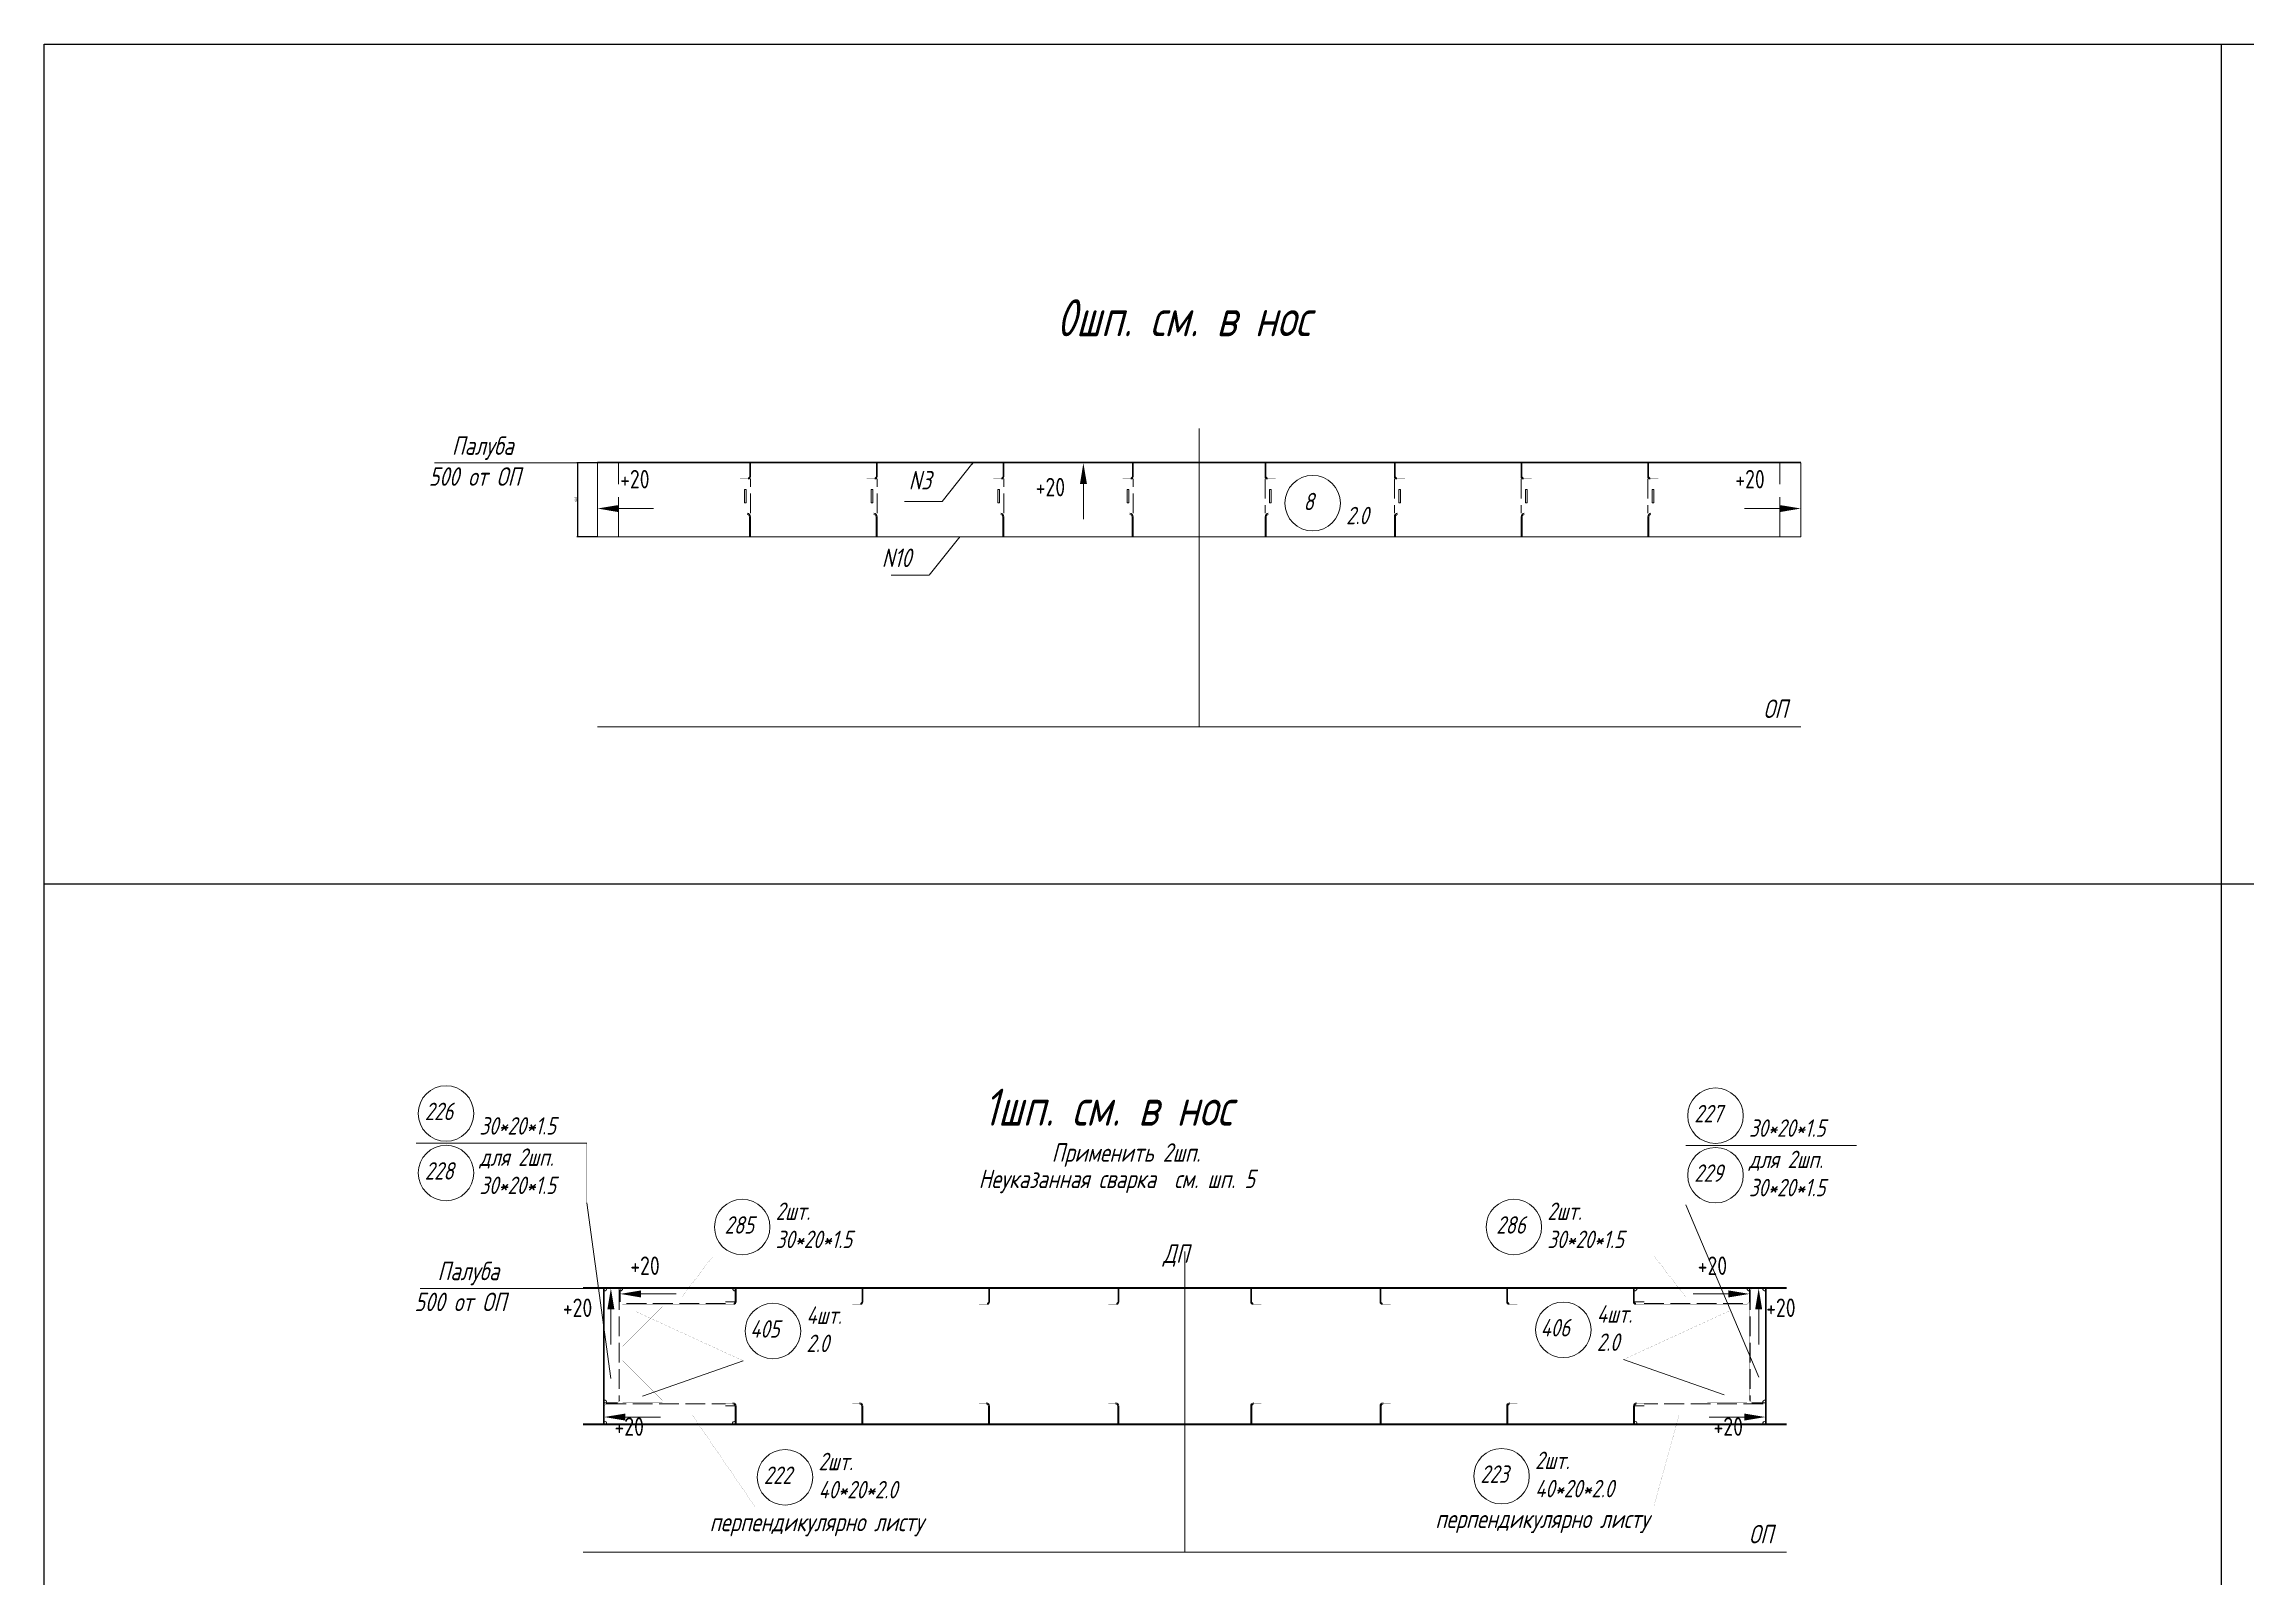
# Model space of a CAD drawing. Header units: millimetres. Extents: x 77380 to 135900, y -26587 to 17301.
# Drawn here: x 94137 to 98312, y -9092 to -6184 of the extents above; entities that cross this region are included whole.
import ezdxf

# ---------------------------------------------------------------- set-up
doc = ezdxf.new("R2010")
doc.units = ezdxf.units.MM
for name, pattern in [('K5LT32768', [0]), ('K5LT32769', [50, 37.5, -12.5]), ('K5LT32770', [0]), ('K5LT32772', [0]), ('K5LT32774', [850.2, 600, -125, 0.2, -125]), ('K5LT32780', [0]), ('K5LT32782', [50, 37.5, -12.5]), ('K5LT32783', [100, 75, -25]), ('K5LT32787', [100, 75, -25]), ('K5LT32794', [0]), ('K5LT32831', [0]), ('K5LT32835', [0]), ('K5LT_THIN', [0])]:
    doc.linetypes.add(name, pattern=pattern)
doc.layers.add('РАЗМЕРЫ', color=3, linetype='Continuous', lineweight=25)
doc.styles.add('KDIMTEXTSTYLE', font='GOST_AU.SHX', dxfattribs={"width": 0.96, "oblique": 15, "height": 5})
doc.styles.add('KTEXTSTYLE', font='GOST_AU.SHX', dxfattribs={"width": 0.96, "height": 5})
doc.dimstyles.new('KDIMSTYLE (1.00)', dxfattribs={"dimtxt": 5, "dimasz": 1, "dimexe": 2, "dimexo": 0, "dimgap": 1, "dimtad": 1, "dimtxsty": 'KDIMTEXTSTYLE', "dimsah": 1, "dimcen": 0, "dimdle": 1, "dimadec": 0, "dimazin": 0, "dimtfac": 0.667, "dimtmove": 0, "dimatfit": 3, "dimfxl": 1, "dimtvp": 1, "dimtolj": 1, "dimtzin": 0, "dimarcsym": 0})

# ---------------------------------------------------------------- blocks, each defined once
blk = doc.blocks.new('U61')
blk.add_hatch(color=7).paths.add_polyline_path([(116080.3, 16154), (116080.3, 16167.3), (116040.3, 16160.7)])
at = {"color": 7, "linetype": 'K5LT32831', "lineweight": 9}
blk.add_line((116080.3, 16160.7), (116146.8, 16160.7), dxfattribs=at)
blk = doc.blocks.new('U62')
blk.add_hatch(color=7).paths.add_polyline_path([(118280.3, 16154), (118280.3, 16167.3), (118320.3, 16160.7)])
at = {"color": 7, "linetype": 'K5LT32831', "lineweight": 9}
blk.add_line((118280.3, 16160.7), (118213.7, 16160.7), dxfattribs=at)
blk = doc.blocks.new('U63')
blk.add_hatch(color=7).paths.add_polyline_path([(116967.7, 16207), (116954.4, 16207), (116961, 16247)])
at = {"color": 7, "linetype": 'K5LT32831', "lineweight": 9}
blk.add_line((116961, 16207), (116961, 16140.5), dxfattribs=at)
blk = doc.blocks.new('U64')
blk.add_hatch(color=7).paths.add_polyline_path([(118054.2, 13839.3), (118040.8, 13839.3), (118047.5, 13879.3)])
at = {"color": 7, "linetype": 'K5LT32831', "lineweight": 9}
blk.add_line((118047.5, 13839.3), (118047.5, 13772.8), dxfattribs=at)
blk = doc.blocks.new('U65')
blk.add_hatch(color=7).paths.add_polyline_path([(115866.3, 13839.3), (115879.7, 13839.3), (115873, 13879.3)])
at = {"color": 7, "linetype": 'K5LT32831', "lineweight": 9}
blk.add_line((115873, 13839.3), (115873, 13772.8), dxfattribs=at)
blk = doc.blocks.new('U66')
blk.add_hatch(color=7).paths.add_polyline_path([(115930.3, 13862.1), (115930.3, 13875.4), (115890.3, 13868.8)])
at = {"color": 7, "linetype": 'K5LT32831', "lineweight": 9}
blk.add_line((115930.3, 13868.8), (115996.8, 13868.8), dxfattribs=at)
blk = doc.blocks.new('U67')
blk.add_hatch(color=7).paths.add_polyline_path([(115900.3, 13628.8), (115900.3, 13642.1), (115860.3, 13635.5)])
at = {"color": 7, "linetype": 'K5LT32831', "lineweight": 9}
blk.add_line((115900.3, 13635.5), (115966.8, 13635.5), dxfattribs=at)
blk = doc.blocks.new('U68')
blk.add_hatch(color=7).paths.add_polyline_path([(117990.3, 13862.1), (117990.3, 13875.4), (118030.3, 13868.8)])
at = {"color": 7, "linetype": 'K5LT32831', "lineweight": 9}
blk.add_line((117990.3, 13868.8), (117923.7, 13868.8), dxfattribs=at)
blk = doc.blocks.new('U69')
blk.add_hatch(color=7).paths.add_polyline_path([(118020.3, 13628.8), (118020.3, 13642.1), (118060.3, 13635.5)])
at = {"color": 7, "linetype": 'K5LT32831', "lineweight": 9}
blk.add_line((118020.3, 13635.5), (117953.7, 13635.5), dxfattribs=at)
blk = doc.blocks.new('U132')
at = {"color": 7, "linetype": 'K5LT_THIN', "lineweight": 18}
for p, q in [((116693.5, 16174.2), (116751.8, 16247)), ((116751.8, 16247), (116749.3, 16243.9))]:
    blk.add_line(p, q, dxfattribs=at)
at = {"color": 7, "linetype": 'K5LT32835', "lineweight": 18}
for p, q in [((116750.6, 16244.8), (116749.9, 16244.7)), ((116749.9, 16244.7), (116749.9, 16244.7)), ((116750.1, 16244.5), (116750, 16244.8)), ((116750.7, 16244.8), (116750, 16244.8)), ((116750, 16244.6), (116750, 16244.7)), ((116750.6, 16244.7), (116750, 16244.6)), ((116750.6, 16244.6), (116750, 16244.6)), ((116750.7, 16245), (116750.1, 16244.9)), ((116750.1, 16244.5), (116750.1, 16244.9)), ((116750.2, 16244.4), (116750.1, 16244.9)), ((116750.7, 16244.9), (116750.1, 16244.8)), ((116750.5, 16244.6), (116750.1, 16244.5)), ((116750.8, 16245.1), (116750.2, 16245)), ((116750.3, 16244.4), (116750.2, 16245)), ((116750.8, 16245), (116750.2, 16245)), ((116750.5, 16244.5), (116750.2, 16244.5)), ((116750.5, 16244.4), (116750.2, 16244.4)), ((116750.9, 16245.2), (116750.3, 16245.1)), ((116750.9, 16245.2), (116750.3, 16245.2)), ((116750.3, 16244.3), (116750.3, 16245.1)), ((116750.4, 16244.3), (116750.3, 16245.1)), ((116750.4, 16244.4), (116750.3, 16244.3)), ((116750.5, 16244.5), (116750.4, 16245.3)), ((116750.9, 16245.3), (116750.4, 16245.2)), ((116750.5, 16244.4), (116750.4, 16245.2)), ((116750.4, 16244.3), (116750.4, 16244.3)), ((116750.6, 16244.6), (116750.5, 16245.4)), ((116750.6, 16244.7), (116750.5, 16245.4)), ((116751, 16245.4), (116750.5, 16245.3)), ((116751, 16245.4), (116750.5, 16245.4)), ((116751.1, 16245.6), (116750.6, 16245.5)), ((116750.7, 16244.8), (116750.6, 16245.5)), ((116751, 16245.5), (116750.6, 16245.5)), ((116751.1, 16245.7), (116750.7, 16245.7)), ((116750.7, 16244.9), (116750.7, 16245.6)), ((116750.8, 16245), (116750.7, 16245.6)), ((116751.1, 16245.6), (116750.7, 16245.6)), ((116750.9, 16245.2), (116750.8, 16245.8)), ((116751.2, 16245.8), (116750.8, 16245.7)), ((116751.2, 16245.8), (116750.8, 16245.8)), ((116750.8, 16245.1), (116750.8, 16245.7)), ((116751, 16245.4), (116750.9, 16245.9)), ((116751.2, 16245.9), (116750.9, 16245.9)), ((116750.9, 16245.3), (116750.9, 16245.8)), ((116751.1, 16245.6), (116751, 16246.1)), ((116751.3, 16246.1), (116751, 16246)), ((116751, 16245.5), (116751, 16246)), ((116751.3, 16246), (116751, 16246)), ((116751.4, 16246.2), (116751.1, 16246.2)), ((116751.1, 16245.7), (116751.1, 16246.1)), ((116751.3, 16246.1), (116751.1, 16246.1)), ((116751.3, 16245.9), (116751.2, 16246.3)), ((116751.4, 16246.3), (116751.2, 16246.2)), ((116751.4, 16246.3), (116751.2, 16246.3)), ((116751.2, 16245.8), (116751.2, 16246.2)), ((116751.4, 16246.1), (116751.3, 16246.4)), ((116751.5, 16246.4), (116751.3, 16246.4)), ((116751.3, 16246), (116751.3, 16246.3)), ((116751.4, 16246.2), (116751.4, 16246.5)), ((116751.5, 16246.3), (116751.4, 16246.5)), ((116751.5, 16246.5), (116751.4, 16246.4)), ((116751.6, 16246.5), (116751.4, 16246.5)), ((116751.6, 16246.7), (116751.5, 16246.7)), ((116751.5, 16246.4), (116751.5, 16246.6)), ((116751.6, 16246.6), (116751.5, 16246.6)), ((116751.6, 16246.7), (116751.6, 16246.8)), ((116751.7, 16246.8), (116751.6, 16246.8)), ((116751.6, 16246.6), (116751.6, 16246.7)), ((116751.7, 16246.7), (116751.6, 16246.7)), ((116751.7, 16246.9), (116751.7, 16246.9)), ((116751.7, 16246.9), (116751.7, 16246.9)), ((116751.8, 16246.9), (116751.7, 16246.9)), ((116751.7, 16246.8), (116751.7, 16246.8)), ((116751.8, 16247), (116751.8, 16247))]:
    blk.add_line(p, q, dxfattribs=at)
at = {"color": 7, "linetype": 'K5LT32835', "const_width": 0.18}
blk.add_lwpolyline([(116749.9, 16244.7), (116751.8, 16247), (116750.4, 16244.3)], close=True, dxfattribs=at)
blk = doc.blocks.new('U224')
at = {"color": 7, "linetype": 'K5LT_THIN', "lineweight": 18}
for p, q in [((116668.5, 16034.2), (116726.8, 16107)), ((116726.8, 16107), (116724.3, 16103.9))]:
    blk.add_line(p, q, dxfattribs=at)
at = {"color": 7, "linetype": 'K5LT32835', "lineweight": 18}
for p, q in [((116725.6, 16104.8), (116724.9, 16104.7)), ((116724.9, 16104.7), (116724.9, 16104.7)), ((116725.6, 16104.7), (116724.9, 16104.6)), ((116725.7, 16104.9), (116725, 16104.8)), ((116725, 16104.5), (116725, 16104.8)), ((116725.7, 16104.8), (116725, 16104.8)), ((116725, 16104.6), (116725, 16104.7)), ((116725.6, 16104.6), (116725, 16104.6)), ((116725.7, 16105), (116725.1, 16104.9)), ((116725.1, 16104.5), (116725.1, 16104.9)), ((116725.2, 16104.4), (116725.1, 16104.9)), ((116725.5, 16104.6), (116725.1, 16104.5)), ((116725.3, 16104.3), (116725.2, 16105.1)), ((116725.8, 16105.1), (116725.2, 16105)), ((116725.3, 16104.4), (116725.2, 16105)), ((116725.8, 16105), (116725.2, 16105)), ((116725.5, 16104.5), (116725.2, 16104.5)), ((116725.4, 16104.4), (116725.2, 16104.4)), ((116725.8, 16105.2), (116725.3, 16105.1)), ((116725.9, 16105.2), (116725.3, 16105.2)), ((116725.4, 16104.3), (116725.3, 16105.1)), ((116725.4, 16104.4), (116725.3, 16104.3)), ((116725.9, 16105.4), (116725.4, 16105.3)), ((116725.5, 16104.5), (116725.4, 16105.3)), ((116725.9, 16105.3), (116725.4, 16105.2)), ((116725.4, 16104.4), (116725.4, 16105.2)), ((116725.4, 16104.3), (116725.4, 16104.3)), ((116726, 16105.5), (116725.5, 16105.5)), ((116725.5, 16104.6), (116725.5, 16105.4)), ((116725.6, 16104.7), (116725.5, 16105.4)), ((116726, 16105.4), (116725.5, 16105.4)), ((116725.7, 16104.9), (116725.6, 16105.6)), ((116726, 16105.6), (116725.6, 16105.5)), ((116725.7, 16104.8), (116725.6, 16105.5)), ((116725.8, 16105.1), (116725.7, 16105.7)), ((116726.1, 16105.7), (116725.7, 16105.7)), ((116725.8, 16105), (116725.7, 16105.6)), ((116726.1, 16105.6), (116725.7, 16105.6)), ((116725.9, 16105.2), (116725.8, 16105.8)), ((116726.2, 16105.8), (116725.8, 16105.7)), ((116726.2, 16105.8), (116725.8, 16105.8)), ((116726.3, 16106), (116725.9, 16106)), ((116726, 16105.4), (116725.9, 16105.9)), ((116726.2, 16105.9), (116725.9, 16105.9)), ((116725.9, 16105.3), (116725.9, 16105.8)), ((116726.1, 16105.6), (116726, 16106.1)), ((116726.3, 16106.1), (116726, 16106)), ((116726, 16105.5), (116726, 16106)), ((116726.2, 16105.8), (116726.1, 16106.2)), ((116726.4, 16106.2), (116726.1, 16106.2)), ((116726.1, 16105.7), (116726.1, 16106.1)), ((116726.3, 16106.1), (116726.1, 16106.1)), ((116726.2, 16105.9), (116726.2, 16106.3)), ((116726.4, 16106.3), (116726.2, 16106.2)), ((116726.4, 16106.3), (116726.2, 16106.3)), ((116726.5, 16106.5), (116726.3, 16106.4)), ((116726.3, 16106.1), (116726.3, 16106.4)), ((116726.5, 16106.4), (116726.3, 16106.4)), ((116726.3, 16106), (116726.3, 16106.3)), ((116726.6, 16106.6), (116726.4, 16106.6)), ((116726.4, 16106.2), (116726.4, 16106.5)), ((116726.4, 16106.3), (116726.4, 16106.5)), ((116726.5, 16106.5), (116726.4, 16106.5)), ((116726.5, 16106.6), (116726.5, 16106.7)), ((116726.6, 16106.7), (116726.5, 16106.7)), ((116726.5, 16106.4), (116726.5, 16106.6)), ((116726.6, 16106.7), (116726.6, 16106.8)), ((116726.7, 16106.8), (116726.6, 16106.8)), ((116726.7, 16106.8), (116726.6, 16106.8)), ((116726.6, 16106.7), (116726.6, 16106.7)), ((116726.7, 16106.9), (116726.7, 16106.9)), ((116726.7, 16106.9), (116726.7, 16106.9)), ((116726.7, 16106.9), (116726.7, 16106.9)), ((116726.8, 16107), (116726.8, 16107))]:
    blk.add_line(p, q, dxfattribs=at)
at = {"color": 7, "linetype": 'K5LT32835', "const_width": 0.18}
blk.add_lwpolyline([(116724.9, 16104.7), (116726.8, 16107), (116725.4, 16104.3)], close=True, dxfattribs=at)
blk = doc.blocks.new('*D610')
at = {"layer": 'Defpoints', "color": 0}
for p in [(95148.5, -6977.7), (95185.3, -6977.7), (95185.3, -7117.7)]:
    blk.add_point(p, dxfattribs=at)
at = {"layer": 'РАЗМЕРЫ', "color": 0, "lineweight": -2}
for p, q in [((95185.3, -6977.7), (95146.5, -6977.7)), ((95148.5, -7116.7), (95148.5, -6978.7)), ((95185.3, -7117.7), (95146.5, -7117.7))]:
    blk.add_line(p, q, dxfattribs=at)
at = {"layer": 'РАЗМЕРЫ', "color": 0}
for points in [[(95148.7, -6978.7), (95148.4, -6978.7), (95148.5, -6977.7)], [(95148.4, -7116.7), (95148.7, -7116.7), (95148.5, -7117.7)]]:
    blk.add_solid(points, dxfattribs=at)
at = {"layer": 'РАЗМЕРЫ', "color": 0, "insert": (95145, -7047.7), "char_height": 5, "attachment_point": 5, "rotation": 90, "style": 'KDIMTEXTSTYLE'}
blk.add_mtext('\\A1;140', dxfattribs=at)

msp = doc.modelspace()

# ---------------------------------------------------------------- linework, layer by layer
at = {"color": 6}
for p, q in [((98262.304, -25985.734), (98262.304, -6183.971)), ((94137.059, -7774.909), (102487.549, -7774.909))]:
    msp.add_line(p, q, dxfattribs=at)
at = {"color": 1, "linetype": 'K5LT32772', "lineweight": 18, "true_color": 0xff0000}
for p, q in [((96325.349, -6912.319), (96325.349, -7477.735)), ((97465.348, -7477.735), (95185.349, -7477.735)), ((94842.187, -8266.687), (95165.415, -8266.687)), ((97570.433, -8270.908), (97247.206, -8270.908)), ((96298.161, -9041.609), (96298.161, -8471.588)), ((95461.488, -8678.84), (95270.52, -8745.67)), ((97129.095, -8676.537), (97320.062, -8743.366)), ((97438.16, -9041.609), (95158.161, -9041.609))]:
    msp.add_line(p, q, dxfattribs=at)
at = {"color": 7, "linetype": 'K5LT32780', "lineweight": 18}
for p, q in [((94876.977, -6977.735), (95185.349, -6977.735)), ((95838.575, -7050.497), (95766.893, -7050.497)), ((95813.558, -7190.498), (95741.877, -7190.498)), ((94849.789, -8541.609), (95158.161, -8541.609))]:
    msp.add_line(p, q, dxfattribs=at)
at = {"color": 3, "linetype": 'K5LT32768', "lineweight": 18, "true_color": 0x00ff00}
for p, q in [((97465.348, -6976.235), (95185.349, -6976.235)), ((95185.349, -7117.735), (95185.349, -6977.735)), ((95185.349, -6977.735), (97465.348, -6977.735)), ((97465.348, -6977.735), (95185.349, -6977.735)), ((97465.348, -6977.735), (97465.348, -7117.735)), ((97465.348, -7117.735), (95185.349, -7117.735)), ((97438.16, -8540.109), (95158.161, -8540.109)), ((97438.16, -8541.609), (95158.161, -8541.609)), ((95196.661, -8798.299), (95196.661, -8541.609)), ((95198.161, -8758.227), (95198.161, -8541.609)), ((95198.161, -8541.609), (95223.661, -8541.609)), ((95198.161, -8798.299), (95198.161, -8541.609)), ((95228.161, -8541.609), (95446.661, -8541.609)), ((95228.161, -8567.109), (95228.161, -8541.609)), ((95446.661, -8567.164), (95446.661, -8541.609)), ((95446.661, -8541.609), (95446.661, -8567.109)), ((95448.161, -8567.164), (95448.161, -8541.609)), ((95686.66, -8567.164), (95686.66, -8541.609)), ((95688.16, -8567.164), (95688.16, -8541.609)), ((95926.661, -8567.164), (95926.661, -8541.609)), ((95928.161, -8567.164), (95928.161, -8541.609)), ((96171.661, -8567.164), (96171.661, -8541.609)), ((96173.161, -8567.164), (96173.161, -8541.609)), ((96423.161, -8567.164), (96423.161, -8541.609)), ((96424.661, -8567.164), (96424.661, -8541.609)), ((96668.161, -8567.164), (96668.161, -8541.609)), ((96669.66, -8567.164), (96669.66, -8541.609)), ((96908.161, -8567.164), (96908.161, -8541.609)), ((96909.661, -8567.164), (96909.661, -8541.609)), ((97148.161, -8567.164), (97148.161, -8541.609)), ((97149.661, -8567.164), (97149.661, -8541.609)), ((97368.161, -8541.609), (97149.661, -8541.609)), ((97149.661, -8541.609), (97149.661, -8567.109)), ((97368.161, -8567.109), (97368.161, -8541.609)), ((97398.161, -8541.609), (97372.66, -8541.609)), ((97398.161, -8758.227), (97398.161, -8541.609)), ((97398.161, -8798.299), (97398.161, -8541.609)), ((97399.661, -8798.299), (97399.661, -8541.609)), ((95446.661, -8567.109), (95428.161, -8567.109)), ((97149.661, -8567.109), (97168.161, -8567.109)), ((95223.661, -8758.227), (95198.161, -8758.227)), ((95428.161, -8764.3), (95446.16, -8764.3)), ((95446.16, -8764.3), (95446.16, -8798.299)), ((95446.16, -8798.299), (95446.16, -8764.925)), ((95448.161, -8798.299), (95448.161, -8764.925)), ((95686.161, -8798.299), (95686.161, -8764.925)), ((95688.16, -8798.299), (95688.16, -8764.925)), ((95926.161, -8798.299), (95926.161, -8764.925)), ((95928.161, -8798.299), (95928.161, -8764.925)), ((96171.16, -8798.299), (96171.16, -8764.925)), ((96173.161, -8798.299), (96173.161, -8764.925)), ((96423.161, -8798.299), (96423.161, -8764.925)), ((96425.161, -8798.299), (96425.161, -8764.925)), ((96668.161, -8798.299), (96668.161, -8764.925)), ((96670.161, -8798.299), (96670.161, -8764.925)), ((96908.161, -8798.299), (96908.161, -8764.925)), ((96910.16, -8798.299), (96910.16, -8764.925)), ((97148.161, -8798.299), (97148.161, -8764.925)), ((97168.161, -8764.3), (97150.161, -8764.3)), ((97150.161, -8764.3), (97150.161, -8798.299)), ((97150.161, -8798.299), (97150.161, -8764.925)), ((97372.66, -8758.227), (97398.161, -8758.227)), ((97398.161, -8798.299), (97398.161, -8764.3)), ((95158.161, -8798.299), (97438.16, -8798.299)), ((95158.161, -8800.532), (97438.16, -8800.532)), ((95446.16, -8798.299), (95198.161, -8798.299)), ((97150.161, -8798.299), (97398.161, -8798.299))]:
    msp.add_line(p, q, dxfattribs=at)
at = {"color": 3, "linetype": 'K5LT32774', "lineweight": 18, "true_color": 0x00ff00}
for p, q in [((97465.348, -6977.735), (95185.349, -6977.735)), ((95185.349, -7117.735), (97465.348, -7117.735))]:
    msp.add_line(p, q, dxfattribs=at)
at = {"color": 6, "linetype": 'K5LT32783', "lineweight": 18, "true_color": 0xff00ff}
for p, q in [((95225.349, -7117.735), (95225.349, -6977.735)), ((97425.349, -7117.735), (97425.349, -6977.735))]:
    msp.add_line(p, q, dxfattribs=at)
at = {"color": 5, "linetype": 'K5LT32794', "lineweight": 18, "true_color": 0x0000ff}
for p, q in [((95473.849, -7003.29), (95473.849, -6977.735)), ((95475.349, -7003.29), (95475.349, -6977.735)), ((95713.848, -7003.29), (95713.848, -6977.735)), ((95715.348, -7003.29), (95715.348, -6977.735)), ((95953.849, -7003.29), (95953.849, -6977.735)), ((95955.349, -7003.29), (95955.349, -6977.735)), ((96198.849, -7003.29), (96198.849, -6977.735)), ((96200.349, -7003.29), (96200.349, -6977.735)), ((96450.349, -7003.29), (96450.349, -6977.735)), ((96451.849, -7003.29), (96451.849, -6977.735)), ((96695.348, -7003.29), (96695.348, -6977.735)), ((96696.848, -7003.29), (96696.848, -6977.735)), ((96935.349, -7003.29), (96935.349, -6977.735)), ((96936.849, -7003.29), (96936.849, -6977.735)), ((97175.349, -7003.29), (97175.349, -6977.735)), ((97176.849, -7003.29), (97176.849, -6977.735)), ((95473.348, -7117.735), (95473.348, -7079.693)), ((95475.349, -7117.735), (95475.349, -7079.693)), ((95713.349, -7117.735), (95713.349, -7079.693)), ((95715.348, -7117.735), (95715.348, -7079.693)), ((95953.349, -7117.735), (95953.349, -7079.693)), ((95955.349, -7117.735), (95955.349, -7079.693)), ((96198.348, -7117.735), (96198.348, -7079.693)), ((96200.349, -7117.735), (96200.349, -7079.693)), ((96450.349, -7117.735), (96450.349, -7079.693)), ((96452.349, -7117.735), (96452.349, -7079.693)), ((96695.348, -7117.735), (96695.348, -7079.693)), ((96697.349, -7117.735), (96697.349, -7079.693)), ((96935.349, -7117.735), (96935.349, -7079.693)), ((96937.348, -7117.735), (96937.348, -7079.693)), ((97175.349, -7117.735), (97175.349, -7079.693)), ((97177.349, -7117.735), (97177.349, -7079.693))]:
    msp.add_line(p, q, dxfattribs=at)
at = {"color": 2, "linetype": 'K5LT32782', "lineweight": 18, "true_color": 0xffff00}
for p, q in [((95475.349, -7073.074), (95475.349, -7007.735)), ((95715.348, -7073.074), (95715.348, -7007.735)), ((95955.349, -7073.074), (95955.349, -7007.735)), ((96200.349, -7073.075), (96200.349, -7007.735)), ((96450.349, -7007.735), (96450.349, -7073.075)), ((96695.348, -7007.735), (96695.348, -7073.074)), ((96935.349, -7007.735), (96935.349, -7073.074)), ((97175.349, -7007.735), (97175.349, -7073.074))]:
    msp.add_line(p, q, dxfattribs=at)
at = {"color": 2, "linetype": 'K5LT32787', "lineweight": 18, "true_color": 0xffff00}
for p, q in [((95463.783, -7052.929), (95463.783, -7027.88)), ((95463.783, -7027.88), (95466.914, -7027.88)), ((95466.914, -7052.929), (95463.783, -7052.929)), ((95466.914, -7027.88), (95466.914, -7052.929)), ((95703.783, -7052.929), (95703.783, -7027.88)), ((95703.783, -7027.88), (95706.914, -7027.88)), ((95706.914, -7052.929), (95703.783, -7052.929)), ((95706.914, -7027.88), (95706.914, -7052.929)), ((95943.784, -7052.929), (95943.784, -7027.88)), ((95943.784, -7027.88), (95946.915, -7027.88)), ((95946.915, -7052.929), (95943.784, -7052.929)), ((95946.915, -7027.88), (95946.915, -7052.929)), ((96188.783, -7052.93), (96188.783, -7027.881)), ((96188.783, -7027.881), (96191.914, -7027.881)), ((96191.914, -7052.93), (96188.783, -7052.93)), ((96191.914, -7027.881), (96191.914, -7052.93)), ((96461.917, -7027.881), (96458.786, -7027.881)), ((96458.786, -7027.881), (96458.786, -7052.93)), ((96458.786, -7052.93), (96461.917, -7052.93)), ((96461.917, -7052.93), (96461.917, -7027.881)), ((96706.917, -7027.88), (96703.786, -7027.88)), ((96703.786, -7027.88), (96703.786, -7052.929)), ((96703.786, -7052.929), (96706.917, -7052.929)), ((96706.917, -7052.929), (96706.917, -7027.88)), ((96946.918, -7027.88), (96943.787, -7027.88)), ((96943.787, -7027.88), (96943.787, -7052.929)), ((96943.787, -7052.929), (96946.918, -7052.929)), ((96946.918, -7052.929), (96946.918, -7027.88)), ((97186.917, -7027.88), (97183.786, -7027.88)), ((97183.786, -7027.88), (97183.786, -7052.929)), ((97183.786, -7052.929), (97186.917, -7052.929)), ((97186.917, -7052.929), (97186.917, -7027.88))]:
    msp.add_line(p, q, dxfattribs=at)
at = {"color": 7, "linetype": 'K5LT_THIN', "lineweight": 18}
for p, q in [((95165.415, -8379.407), (95210.911, -8712.255)), ((97247.206, -8383.627), (97385.411, -8709.952))]:
    msp.add_line(p, q, dxfattribs=at)
at = {"color": 3, "linetype": 'K5LT32769', "lineweight": 18, "true_color": 0x00ff00}
for p, q in [((95226.716, -8544.664), (95226.716, -8755.172)), ((97369.606, -8544.664), (97369.606, -8755.172)), ((95428.161, -8570.164), (95231.216, -8570.164)), ((97168.161, -8570.164), (97365.106, -8570.164)), ((95202.233, -8760.227), (95428.161, -8760.227)), ((97394.088, -8760.227), (97168.161, -8760.227))]:
    msp.add_line(p, q, dxfattribs=at)
at = {"color": 6}
msp.add_lwpolyline([(94137.059, -6183.971), (102487.549, -6183.971), (102487.549, -25985.734), (94137.059, -25985.734)], close=True, dxfattribs=at)
at = {"color": 5, "linetype": 'K5LT32794', "true_color": 0x0000ff, "const_width": 0.18}
for points in [[(95470.849, -7007.79), (95455.404, -7007.79), (95455.404, -7006.29), (95470.849, -7006.29)], [(95710.848, -7007.79), (95695.403, -7007.79), (95695.403, -7006.29), (95710.848, -7006.29)], [(95950.849, -7007.79), (95935.403, -7007.79), (95935.403, -7006.29), (95950.849, -7006.29)], [(96195.849, -7007.79), (96180.404, -7007.79), (96180.404, -7006.29), (96195.849, -7006.29)], [(96454.849, -7007.79), (96470.294, -7007.79), (96470.294, -7006.29), (96454.849, -7006.29)], [(96699.848, -7007.79), (96715.295, -7007.79), (96715.295, -7006.29), (96699.848, -7006.29)], [(96939.849, -7007.79), (96955.294, -7007.79), (96955.294, -7006.29), (96939.849, -7006.29)], [(97179.849, -7007.79), (97195.294, -7007.79), (97195.294, -7006.29), (97179.849, -7006.29)], [(95469.349, -7072.994), (95455.422, -7072.994), (95455.422, -7075.227), (95469.349, -7075.227)], [(95709.348, -7072.994), (95695.422, -7072.994), (95695.422, -7075.227), (95709.348, -7075.227)], [(95949.349, -7072.994), (95935.421, -7072.994), (95935.421, -7075.227), (95949.349, -7075.227)], [(96194.349, -7072.994), (96180.422, -7072.994), (96180.422, -7075.227), (96194.349, -7075.227)], [(96456.349, -7072.994), (96470.275, -7072.994), (96470.275, -7075.227), (96456.349, -7075.227)], [(96701.348, -7072.994), (96715.276, -7072.994), (96715.276, -7075.227), (96701.348, -7075.227)], [(96941.349, -7072.994), (96955.276, -7072.994), (96955.276, -7075.227), (96941.349, -7075.227)], [(97181.349, -7072.994), (97195.275, -7072.994), (97195.275, -7075.227), (97181.349, -7075.227)]]:
    msp.add_lwpolyline(points, dxfattribs=at)
at = {"color": 1, "linetype": 'K5LT32772', "true_color": 0xff0000, "const_width": 0.18}
for points in [[(94842.187, -8379.407), (95165.415, -8379.407), (95165.415, -8266.687)], [(97570.433, -8383.627), (97247.206, -8383.627), (97247.206, -8270.908)], [(95726.568, -8481.806), (95403.341, -8481.806), (95345.502, -8557.657)], [(96865.267, -8481.806), (97188.494, -8481.806), (97246.714, -8557.657)], [(95631.594, -8678.84), (95461.488, -8678.84), (95257.687, -8585.386)], [(96912.661, -8571.664), (96928.106, -8571.664), (96928.106, -8570.164), (96912.661, -8570.164)], [(96958.989, -8676.537), (97129.095, -8676.537), (97332.895, -8583.083)], [(97152.661, -8571.664), (97168.106, -8571.664), (97168.106, -8570.164), (97152.661, -8570.164)], [(95829.535, -8956.046), (95484.434, -8956.046), (95365.278, -8782.09)], [(96841.945, -8953.973), (97187.046, -8953.973), (97234.444, -8782.007)]]:
    msp.add_lwpolyline(points, dxfattribs=at)
at = {"color": 3, "linetype": 'K5LT32768', "true_color": 0x00ff00, "const_width": 0.18}
for points in [[(95223.661, -8541.609), (95228.216, -8546.164), (95228.216, -8753.672), (95223.661, -8758.227)], [(97372.66, -8541.609), (97368.106, -8546.164), (97368.106, -8753.672), (97372.66, -8758.227)], [(95428.161, -8567.109), (95428.161, -8571.664), (95232.716, -8571.664), (95228.161, -8567.109)], [(95443.661, -8571.664), (95428.216, -8571.664), (95428.216, -8570.164), (95443.661, -8570.164)], [(95683.66, -8571.664), (95668.215, -8571.664), (95668.215, -8570.164), (95683.66, -8570.164)], [(95923.661, -8571.664), (95908.215, -8571.664), (95908.215, -8570.164), (95923.661, -8570.164)], [(96427.661, -8571.664), (96443.106, -8571.664), (96443.106, -8570.164), (96427.661, -8570.164)], [(96672.66, -8571.664), (96688.107, -8571.664), (96688.107, -8570.164), (96672.66, -8570.164)], [(97168.161, -8567.109), (97168.161, -8571.664), (97363.606, -8571.664), (97368.161, -8567.109)], [(95198.161, -8764.3), (95204.234, -8758.227), (95428.161, -8758.227), (95428.161, -8764.3)], [(95442.161, -8758.227), (95428.234, -8758.227), (95428.234, -8760.46), (95442.161, -8760.46)], [(95682.16, -8758.227), (95668.234, -8758.227), (95668.234, -8760.46), (95682.16, -8760.46)], [(95922.161, -8758.227), (95908.233, -8758.227), (95908.233, -8760.46), (95922.161, -8760.46)], [(96167.161, -8758.227), (96153.234, -8758.227), (96153.234, -8760.46), (96167.161, -8760.46)], [(96429.161, -8758.227), (96443.087, -8758.227), (96443.087, -8760.46), (96429.161, -8760.46)], [(96674.16, -8758.227), (96688.089, -8758.227), (96688.089, -8760.46), (96674.16, -8760.46)], [(96914.161, -8758.227), (96928.088, -8758.227), (96928.088, -8760.46), (96914.161, -8760.46)], [(97154.161, -8758.227), (97168.087, -8758.227), (97168.087, -8760.46), (97154.161, -8760.46)], [(97398.161, -8764.3), (97392.088, -8758.227), (97168.161, -8758.227), (97168.161, -8764.3)]]:
    msp.add_lwpolyline(points, dxfattribs=at)
at = {"color": 2, "linetype": 'K5LT32770', "true_color": 0xffff00, "const_width": 0.18}
for points in [[(95233.161, -8571.61), (95308.161, -8571.61), (95308.161, -8576.609), (95233.161, -8651.609), (95228.161, -8651.609), (95228.161, -8576.609), (95233.161, -8571.61)], [(96168.661, -8571.664), (96153.216, -8571.664), (96153.216, -8570.164), (96168.661, -8570.164)], [(97363.16, -8571.61), (97288.16, -8571.61), (97288.16, -8576.609), (97363.16, -8651.609), (97368.161, -8651.609), (97368.161, -8576.609), (97363.16, -8571.61)], [(95233.161, -8758.609), (95308.161, -8758.609), (95308.161, -8753.61), (95233.161, -8678.61), (95228.161, -8678.61), (95228.161, -8753.61), (95233.161, -8758.609)], [(97363.16, -8758.609), (97288.16, -8758.609), (97288.16, -8753.61), (97363.16, -8678.61), (97368.161, -8678.61), (97368.161, -8753.61), (97363.16, -8758.609)]]:
    msp.add_lwpolyline(points, dxfattribs=at)
at = {"color": 1, "linetype": 'K5LT32772', "lineweight": 18, "true_color": 0xff0000}
for centre in [(96540.389, -7053.825), (94898.548, -8210.327), (97303.566, -8214.548), (94898.548, -8323.047), (97303.566, -8327.267), (95459.701, -8425.446), (96921.627, -8425.446), (95517.848, -8622.48), (97015.349, -8620.177), (95540.794, -8899.687), (96898.305, -8897.614)]:
    msp.add_circle(centre, 52.603, dxfattribs=at)
at = {"color": 5, "linetype": 'K5LT32794', "lineweight": 18, "true_color": 0x0000ff}
for centre, radius, start, end in [((95470.849, -7003.29), 4.5, 269.998352, 0.001644), ((95470.849, -7003.29), 3, 269.998352, 0.001645), ((95710.848, -7003.29), 4.5, 269.998352, 0.001644), ((95710.848, -7003.29), 3, 269.998352, 0.001645), ((95950.849, -7003.29), 4.5, 269.998352, 0.001644), ((95950.849, -7003.29), 3, 269.998352, 0.001645), ((96195.849, -7003.29), 4.5, 269.998352, 0.001644), ((96195.849, -7003.29), 3, 269.998352, 0.001645), ((96454.849, -7003.29), 4.5, 179.998352, 270.001648), ((96454.849, -7003.29), 3, 179.998352, 270.001648), ((96699.848, -7003.29), 4.5, 179.998352, 270.001648), ((96699.848, -7003.29), 3, 179.998352, 270.001648), ((96939.849, -7003.29), 4.5, 179.998352, 270.001648), ((96939.849, -7003.29), 3, 179.998352, 270.001648), ((97179.849, -7003.29), 4.5, 179.998352, 270.001648), ((97179.849, -7003.29), 3, 179.998352, 270.001648), ((95468.719, -7079.595), 6.631, 359.154633, 84.545189), ((95468.929, -7079.627), 4.42, 359.1492, 84.546616), ((95708.718, -7079.595), 6.631, 359.154633, 84.545189), ((95708.929, -7079.629), 4.421, 359.166687, 84.55088), ((95948.719, -7079.595), 6.631, 359.154633, 84.545189), ((95948.93, -7079.627), 4.42, 359.1492, 84.546616), ((96193.719, -7079.595), 6.631, 359.154633, 84.545189), ((96193.929, -7079.627), 4.42, 359.1492, 84.546616), ((96456.979, -7079.595), 6.631, 95.454811, 180.845367), ((96456.768, -7079.627), 4.42, 95.453384, 180.850784), ((96701.978, -7079.595), 6.631, 95.454811, 180.845367), ((96701.768, -7079.627), 4.42, 95.453384, 180.850784), ((96941.979, -7079.595), 6.631, 95.454811, 180.845367), ((96941.769, -7079.629), 4.421, 95.44912, 180.833328), ((97181.979, -7079.595), 6.631, 95.454811, 180.845367), ((97181.768, -7079.627), 4.42, 95.453384, 180.850784)]:
    msp.add_arc(centre, radius, start, end, dxfattribs=at)
at = {"color": 3, "linetype": 'K5LT32768', "lineweight": 18, "true_color": 0x00ff00}
for centre, radius, start, end in [((95198.161, -8541.609), 5.001, 270.002472, 359.997528), ((95228.161, -8541.609), 5.001, 270.002472, 359.997528), ((95446.661, -8541.609), 5.001, 180.002472, 269.997528), ((97149.661, -8541.609), 5.001, 270.002472, 359.997528), ((97368.161, -8541.609), 5.001, 180.002472, 269.997528), ((97398.161, -8541.609), 5.001, 180.002472, 269.997528), ((95443.661, -8567.164), 4.5, 269.998352, 0.001644), ((95443.661, -8567.164), 3, 269.998352, 0.001645), ((95683.66, -8567.164), 4.5, 269.998352, 0.001644), ((95683.66, -8567.164), 3, 269.998352, 0.001645), ((95923.661, -8567.164), 4.5, 269.998352, 0.001644), ((95923.661, -8567.164), 3, 269.998352, 0.001645), ((96168.661, -8567.164), 4.5, 269.998352, 0.001644), ((96168.661, -8567.164), 3, 269.998352, 0.001645), ((96427.661, -8567.164), 4.5, 179.998352, 270.001648), ((96427.661, -8567.164), 3, 179.998352, 270.001648), ((96672.66, -8567.164), 4.5, 179.998352, 270.001648), ((96672.66, -8567.164), 3, 179.998352, 270.001648), ((96912.661, -8567.164), 4.5, 179.998352, 270.001648), ((96912.661, -8567.164), 3, 179.998352, 270.001648), ((97152.661, -8567.164), 4.5, 179.998352, 270.001648), ((97152.661, -8567.164), 3, 179.998352, 270.001648), ((95198.161, -8758.227), 5, 0.003753, 90.00499), ((95441.531, -8764.828), 6.631, 359.154633, 84.545189), ((95441.741, -8764.86), 4.42, 359.1492, 84.546616), ((95681.53, -8764.828), 6.631, 359.154633, 84.545189), ((95681.741, -8764.861), 4.421, 359.166687, 84.55088), ((95921.531, -8764.828), 6.631, 359.154633, 84.545189), ((95921.742, -8764.86), 4.42, 359.1492, 84.546616), ((96166.531, -8764.828), 6.631, 359.154633, 84.545189), ((96166.741, -8764.86), 4.42, 359.1492, 84.546616), ((96429.791, -8764.828), 6.631, 95.454811, 180.845367), ((96429.58, -8764.86), 4.42, 95.453384, 180.850784), ((96674.79, -8764.828), 6.631, 95.454811, 180.845367), ((96674.58, -8764.86), 4.42, 95.453384, 180.850784), ((96914.791, -8764.828), 6.631, 95.454811, 180.845367), ((96914.581, -8764.861), 4.421, 95.44912, 180.833328), ((97154.791, -8764.828), 6.631, 95.454811, 180.845367), ((97154.58, -8764.86), 4.42, 95.453384, 180.850784), ((97398.161, -8758.227), 5, 89.99501, 179.996246), ((95198.161, -8798.299), 5, 0.003753, 90.00499), ((95446.16, -8798.299), 5, 89.99501, 179.996246), ((97150.161, -8798.299), 5, 0.003753, 90.00499), ((97398.161, -8798.299), 5, 89.99501, 179.996246)]:
    msp.add_arc(centre, radius, start, end, dxfattribs=at)

# ---------------------------------------------------------------- block references
for name, p in [('U132', (-20854.909, -23224.733)), ('U63', (-20854.909, -23224.733)), ('U61', (-20854.909, -23224.733)), ('U62', (-20854.909, -23224.733)), ('U224', (-20854.909, -23224.733)), ('U65', (-20662.092, -22420.958)), ('U66', (-20662.092, -22420.958)), ('U68', (-20662.092, -22420.958)), ('U64', (-20662.092, -22420.958)), ('U67', (-20662.092, -22420.958)), ('U69', (-20662.092, -22420.958))]:
    msp.add_blockref(name, p)

# ---------------------------------------------------------------- texts
at = {"color": 7, "char_height": 2.5, "attachment_point": 1, "style": 'KTEXTSTYLE'}
for s, insert in [('\\H3.5;\\W0.965;\\Q15;\\Q15;\\H70.00;0шп. см. в нос', (96054.796, -6667.568)), ('\\H3.5;\\W0.965;\\Q15;\\Q15;\\H35.00;Палуба', (94909.66, -6927.33)), ('\\H3.5;\\W0.965;\\Q15;\\Q15;\\H35.00;500 от ОП', (94865.878, -6985.941)), ('\\H3.5;\\W0.965;\\Q15;\\Q0;\\H35.00;+20', (95228.384, -6990.921)), ('\\H3.5;\\W0.965;\\Q15;\\Q15;\\H35.00;N3', (95775.103, -6992.93)), ('\\H3.5;\\W0.965;\\Q15;\\Q0;\\H35.00;+20', (96015.693, -7005.943)), ('\\H3.5;\\W0.965;\\Q15;\\Q0;\\H35.00;+20', (97341.125, -6990.921)), ('\\H3.5;\\W0.965;\\Q15;\\Q15;\\H33.00;{\\c255;8}', (96523.032, -7034.245)), ('\\H3.5;\\W0.965;\\Q15;\\Q15;\\H33.00;{\\c255;2.0}', (96603.794, -7060.747)), ('\\H3.5;\\W0.965;\\Q15;\\Q15;\\H35.00;N10', (95724.086, -7139.93)), ('\\H3.5;\\W0.965;\\Q15;\\Q15;\\H35.00;ОП', (97394.159, -7425.974)), ('\\H3.5;\\W0.965;\\Q15;\\Q15;\\H70.00;1шп. см. в нос', (95916.75, -8163.381)), ('\\H3.5;\\W0.965;\\Q15;\\Q15;\\H33.00;{\\c255;226}', (94858.412, -8189.851)), ('\\H3.5;\\W0.965;\\Q15;\\Q15;\\H33.00;{\\c255;30*20*1.5}', (94961.953, -8217.248)), ('\\H3.5;\\W0.965;\\Q15;\\Q15;\\H33.00;{\\c255;227}', (97263.431, -8194.072)), ('\\H3.5;\\W0.965;\\Q15;\\Q15;\\H33.00;{\\c255;30*20*1.5}', (97366.972, -8221.469)), ('\\H3.5;\\W0.965;\\Q15;\\Q15;\\H35.00;Применить 2шп.', (96046.025, -8266.753)), ('\\H3.5;\\W0.965;\\Q15;\\Q15;\\H33.00;{\\c255;228}', (94858.412, -8302.571)), ('\\H3.5;\\W0.965;\\Q15;\\Q15;\\H33.00;{\\c16711935;для 2шп.}', (94961.953, -8276.526)), ('\\H3.5;\\W0.965;\\Q15;\\Q15;\\H33.00;{\\c255;229}', (97263.431, -8306.792)), ('\\H3.5;\\W0.965;\\Q15;\\Q15;\\H33.00;{\\c16711935;для 2шп.}', (97366.972, -8280.746)), ('\\H3.5;\\W0.965;\\Q15;\\Q15;\\H33.00;{\\c255;30*20*1.5}', (94961.953, -8329.968)), ('\\H3.5;\\W0.965;\\Q15;\\Q15;\\H35.00;Неуказанная сварка  см. шп. 5', (95907.6, -8316.775)), ('\\H3.5;\\W0.965;\\Q15;\\Q15;\\H33.00;{\\c255;30*20*1.5}', (97366.972, -8334.189)), ('\\H3.5;\\W0.965;\\Q15;\\Q15;\\H33.00;2шт.', (95523.106, -8378.924)), ('\\H3.5;\\W0.965;\\Q15;\\Q15;\\H33.00;2шт.', (96985.032, -8378.924)), ('\\H3.5;\\W0.965;\\Q15;\\Q15;\\H33.00;{\\c255;285}', (95426.302, -8404.97)), ('\\H3.5;\\W0.965;\\Q15;\\Q15;\\H33.00;{\\c255;30*20*1.5}', (95523.106, -8432.367)), ('\\H3.5;\\W0.965;\\Q15;\\Q15;\\H33.00;{\\c255;286}', (96888.228, -8404.97)), ('\\H3.5;\\W0.965;\\Q15;\\Q15;\\H33.00;{\\c255;30*20*1.5}', (96985.032, -8432.367)), ('\\H3.5;\\W0.965;\\Q15;\\Q15;\\H35.00;ДП', (96257.032, -8458.341)), ('\\H3.5;\\W0.965;\\Q15;\\Q15;\\H35.00;Палуба', (94882.472, -8491.204)), ('\\H3.5;\\W0.965;\\Q15;\\Q0;\\H35.00;+20', (95247.695, -8481.2)), ('\\H3.5;\\W0.965;\\Q15;\\Q0;\\H35.00;+20', (97269.913, -8481.2)), ('\\H3.5;\\W0.965;\\Q15;\\Q15;\\H35.00;500 от ОП', (94838.69, -8549.815)), ('\\H3.5;\\W0.965;\\Q15;\\Q0;\\H35.00;+20', (95119.866, -8560.9)), ('\\H3.5;\\W0.965;\\Q15;\\Q15;\\H33.00;4шт.', (95581.253, -8575.959)), ('\\H3.5;\\W0.965;\\Q15;\\Q15;\\H33.00;{\\c255;406}', (96972.233, -8599.701)), ('\\H3.5;\\W0.965;\\Q15;\\Q15;\\H33.00;4шт.', (97078.754, -8573.655)), ('\\H3.5;\\W0.965;\\Q15;\\Q0;\\H35.00;+20', (97399.601, -8560.9)), ('\\H3.5;\\W0.965;\\Q15;\\Q15;\\H33.00;{\\c255;405}', (95474.731, -8602.005)), ('\\H3.5;\\W0.965;\\Q15;\\Q15;\\H33.00;{\\c255;2.0}', (95581.253, -8629.402)), ('\\H3.5;\\W0.965;\\Q15;\\Q15;\\H33.00;{\\c255;2.0}', (97078.754, -8627.098)), ('\\H3.5;\\W0.965;\\Q15;\\Q0;\\H35.00;+20', (95217.695, -8786.067)), ('\\H3.5;\\W0.965;\\Q15;\\Q0;\\H35.00;+20', (97299.913, -8786.067)), ('\\H3.5;\\W0.965;\\Q15;\\Q15;\\H33.00;2шт.', (96961.71, -8851.092)), ('\\H3.5;\\W0.965;\\Q15;\\Q15;\\H33.00;{\\c255;222}', (95500.658, -8879.211)), ('\\H3.5;\\W0.965;\\Q15;\\Q15;\\H33.00;2шт.', (95604.199, -8853.165)), ('\\H3.5;\\W0.965;\\Q15;\\Q15;\\H33.00;{\\c255;223}', (96858.169, -8877.138)), ('\\H3.5;\\W0.965;\\Q15;\\Q15;\\H33.00;{\\c255;40*20*2.0}', (95604.199, -8906.608)), ('\\H3.5;\\W0.965;\\Q15;\\Q15;\\H33.00;{\\c255;40*20*2.0}', (96961.71, -8904.535)), ('\\H3.5;\\W0.965;\\Q15;\\Q15;\\H35.00;перпендикулярно листу', (96772.883, -8960.787)), ('\\H3.5;\\W0.965;\\Q15;\\Q15;\\H35.00;перпендикулярно листу', (95397.986, -8966.863)), ('\\H3.5;\\W0.965;\\Q15;\\Q15;\\H35.00;ОП', (97366.972, -8989.849))]:
    msp.add_mtext(s, dxfattribs=dict(at, insert=insert))

# ---------------------------------------------------------------- dimensions: what is measured, and where the dimension line sits
at = {"layer": 'РАЗМЕРЫ'}
dim = msp.add_linear_dim(base=(95148.538, -6977.735), p1=(95185.349, -7117.735), p2=(95185.349, -6977.735), angle=90, dimstyle='KDIMSTYLE (1.00)', override={"dimscale": 1, "dimlfac": 1, "dimtxsty": 'KDIMTEXTSTYLE', "dimsah": 1, "dimtolj": 1}, dxfattribs=at)
dim.commit()
dim.dimension.update_dxf_attribs({"geometry": '*D610', "text_midpoint": (95145.038, -7047.735)})

doc.saveas('drawing.dxf')
